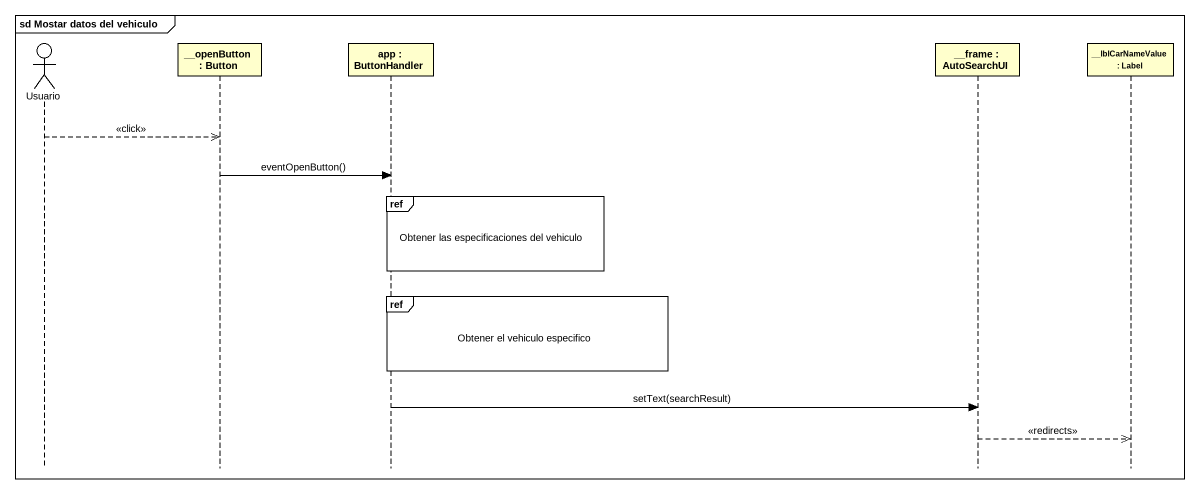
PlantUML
@startuml
mainframe sd Mostar datos del vehiculo
hide footbox
actor Usuario
participant "__openButton : Button" as openButton
participant "app : ButtonHandler" as app
participant "__frame : AutoSearchUI" as frame_
participant "__lblCarNameValue : Label" as lblCarNameValue

Usuario -->> openButton : <<click>>
openButton -> app : eventOpenButton()
ref over app : Obtener las especificaciones del vehiculo
ref over app : Obtener el vehiculo especifico
app -> frame_ : setText(searchResult)
frame_ -->> lblCarNameValue : <<redirects>>
@enduml
